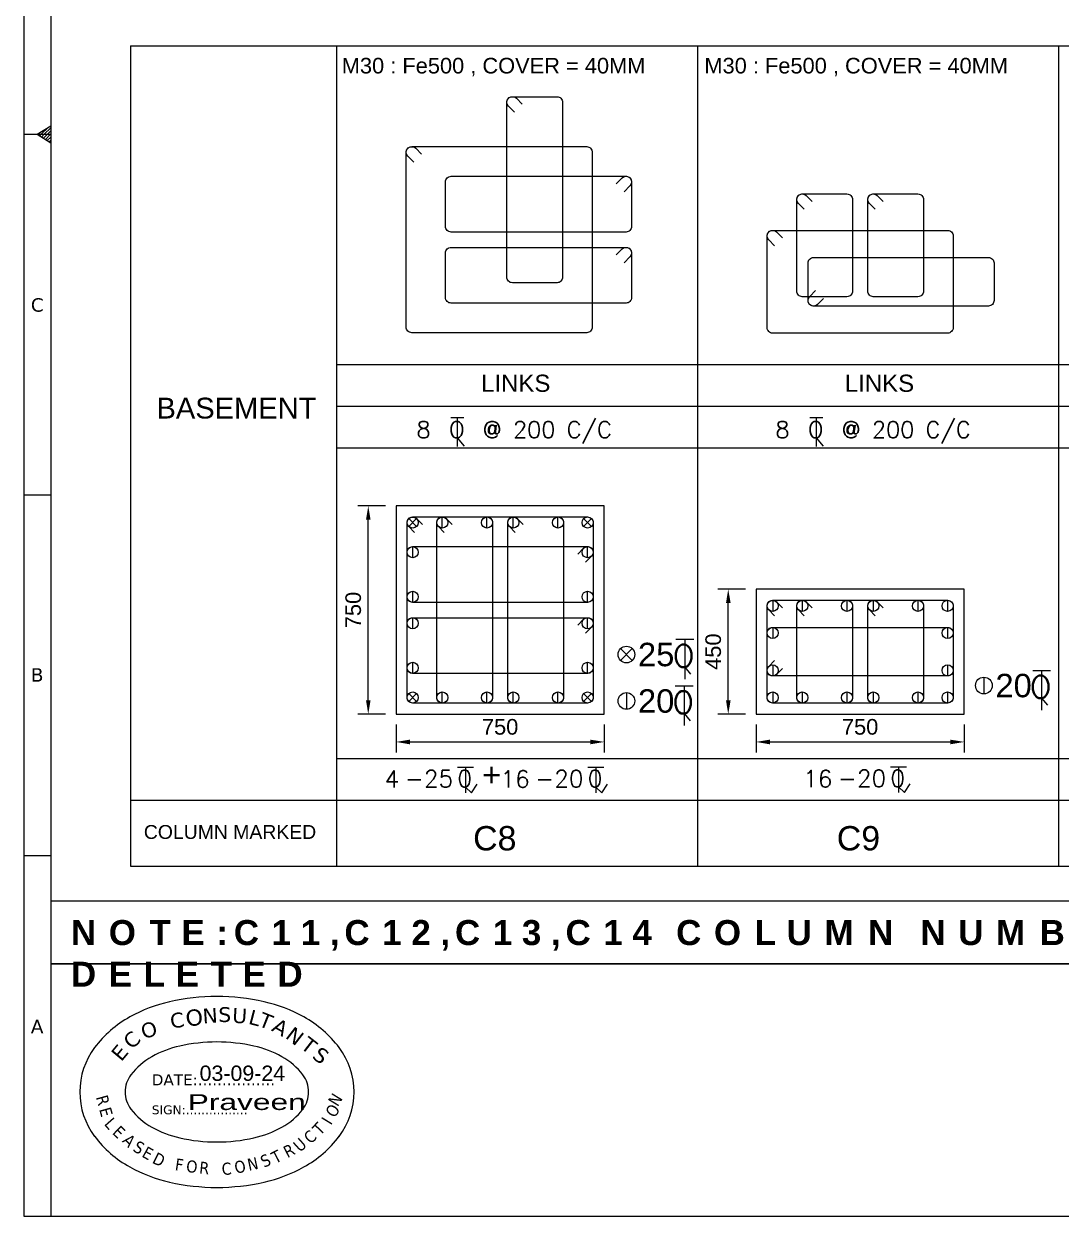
# Model space of a CAD drawing. Extents: x 1878645 to 3043969, y -1160829 to -603973.
# Drawn here: x 2237870 to 2252817, y -662794 to -645622 of the extents above; entities that cross this region are included whole.
import ezdxf
from ezdxf.enums import TextEntityAlignment as Align

# ---------------------------------------------------------------- set-up
doc = ezdxf.new("R2010")
doc.units = 0
doc.header["$LTSCALE"] = 100
doc.header["$PDMODE"] = 66
doc.layers.get('Defpoints').update_dxf_attribs({"lineweight": 0})
for name, color, linetype in [('A-ANNO-TEXT', 8, 'Continuous'), ('B-TXT', 7, 'Continuous'), ('CDIM', 3, 'Continuous'), ('Concrete Line', 2, 'Continuous'), ('Dim', 3, 'Continuous'), ('Link', 225, 'Continuous'), ('Reinforcement', 4, 'Continuous'), ('Schedule Border', 60, 'Continuous'), ('Schedule Header', 4, 'Continuous'), ('Schedule Line', 60, 'Continuous'), ('Text', 31, 'Continuous')]:
    doc.layers.add(name, color=color, linetype=linetype)
doc.styles.add('ARIAL', font='arial.ttf')
doc.styles.add('city', font='MISTRAL.TTF')
doc.styles.add('DIM-1', font='ARIALN.TTF')
doc.styles.add('ROMANS', font='simplex.shx', dxfattribs={"width": 0.75})
doc.styles.add('SC-COL1', font='SansSerif')
doc.styles.add('SC-COL2', font='SansSerif')
doc.styles.get("Standard").update_dxf_attribs({"font": 'verdana.ttf'})
doc.styles.add('TEXT', font='tahoma.ttf', dxfattribs={"height": 8})
doc.dimstyles.new('ColumnSch', dxfattribs={"dimtxt": 225, "dimasz": 200, "dimexe": 150, "dimexo": 150, "dimgap": 100, "dimtad": 1, "dimtoh": 1, "dimdec": 4, "dimlfac": 0.25, "dimzin": 0, "dimdsep": 46, "dimtxsty": 'SC-COL2', "dimcen": 0.09, "dimclrd": 8, "dimclre": 8, "dimclrt": 31, "dimadec": 0, "dimazin": 0, "dimtfac": 1, "dimtdec": 0, "dimtix": 1, "dimtofl": 0, "dimtmove": 0, "dimatfit": 3, "dimfxl": 1, "dimtolj": 1, "dimtzin": 0, "dimlwd": 0, "dimlwe": 0, "dimarcsym": 0})

# ---------------------------------------------------------------- blocks, each defined once
blk = doc.blocks.new('TOR')
at = {"color": 2}
for p, q in [((-1.08, 3.13), (0.9, 3.13)), ((-0.09, 3.13), (-0.09, -1.3)), ((-0.09, 0.04), (0.95, -1.24))]:
    blk.add_line(p, q, dxfattribs=at)
at = {"color": 2, "style": 'ROMANS'}
blk.add_text('O', height=2.5, dxfattribs=at).set_placement((-1.35, 0.04))
blk.add_attdef('TOR', text='', height=2.5, dxfattribs=at).set_placement((-4.14, 0.04), align=Align.RIGHT)
blk.add_attdef('DIST', (3.77, 0.04), '', height=2.5, dxfattribs=at)
blk = doc.blocks.new('T-V')
at = {"layer": 'B-TXT', "linetype": 'Continuous'}
for p, q in [((1348, 187), (1582, 187)), ((1465, 187), (1465, -191)), ((1465, -106), (1555, -191)), ((1555, -191), (1637, -63))]:
    blk.add_line(p, q, dxfattribs=at)
at = {"layer": 'B-TXT', "linetype": 'Continuous', "style": 'ROMANS'}
for s, p in [('-', (571, -107)), ('0', (1347, -107))]:
    blk.add_text(s, height=250, dxfattribs=at).set_placement(p)
blk.add_attdef('T', text='', height=250, dxfattribs=at).set_placement((490, -113), align=Align.RIGHT)
blk.add_attdef('V', (854, -108), '', height=250, dxfattribs=at)
blk = doc.blocks.new('*D37')
at = {"layer": 'Defpoints', "color": 0, "transparency": 16777216}
for p in [(2242833, -652564), (2243233, -652564), (2243233, -655564)]:
    blk.add_point(p, dxfattribs=at)
at = {"layer": 'Dim', "color": 8, "lineweight": 0, "transparency": 16777216}
for p, q in [((2243083, -652564), (2242683, -652564)), ((2242833, -655364), (2242833, -652764)), ((2243083, -655564), (2242683, -655564))]:
    blk.add_line(p, q, dxfattribs=at)
at = {"layer": 'Dim', "color": 8, "transparency": 16777216}
for points in [[(2242866, -652764), (2242800, -652764), (2242833, -652564)], [(2242800, -655364), (2242866, -655364), (2242833, -655564)]]:
    blk.add_solid(points, dxfattribs=at)
at = {"layer": 'Dim', "color": 31, "transparency": 16777216, "insert": (2242617, -654064), "char_height": 225, "attachment_point": 5, "rotation": 90, "style": 'SC-COL2'}
blk.add_mtext('\\A1;750', dxfattribs=at)
blk = doc.blocks.new('*D38')
at = {"layer": 'Defpoints', "color": 0, "transparency": 16777216}
for p in [(2243233, -655564), (2246233, -655564), (2246233, -655964)]:
    blk.add_point(p, dxfattribs=at)
at = {"layer": 'Dim', "color": 8, "lineweight": 0, "transparency": 16777216}
for p, q in [((2243233, -655714), (2243233, -656114)), ((2246233, -655714), (2246233, -656114)), ((2243433, -655964), (2246033, -655964))]:
    blk.add_line(p, q, dxfattribs=at)
at = {"layer": 'Dim', "color": 8, "transparency": 16777216}
for points in [[(2243433, -655931), (2243433, -655998), (2243233, -655964)], [(2246033, -655998), (2246033, -655931), (2246233, -655964)]]:
    blk.add_solid(points, dxfattribs=at)
at = {"layer": 'Dim', "color": 31, "transparency": 16777216, "insert": (2244733, -655748), "char_height": 225, "attachment_point": 5, "style": 'SC-COL2'}
blk.add_mtext('\\A1;750', dxfattribs=at)
blk = doc.blocks.new('*D47')
at = {"layer": 'Defpoints', "color": 0, "transparency": 16777216}
for p in [(2248020, -653764), (2248420, -653764), (2248420, -655564)]:
    blk.add_point(p, dxfattribs=at)
at = {"layer": 'Dim', "color": 8, "lineweight": 0, "transparency": 16777216}
for p, q in [((2248270, -653764), (2247870, -653764)), ((2248020, -655364), (2248020, -653964)), ((2248270, -655564), (2247870, -655564))]:
    blk.add_line(p, q, dxfattribs=at)
at = {"layer": 'Dim', "color": 8, "transparency": 16777216}
for points in [[(2248054, -653964), (2247987, -653964), (2248020, -653764)], [(2247987, -655364), (2248054, -655364), (2248020, -655564)]]:
    blk.add_solid(points, dxfattribs=at)
at = {"layer": 'Dim', "color": 31, "transparency": 16777216, "insert": (2247804, -654664), "char_height": 225, "attachment_point": 5, "rotation": 90, "style": 'SC-COL2'}
blk.add_mtext('\\A1;450', dxfattribs=at)
blk = doc.blocks.new('*D48')
at = {"layer": 'Defpoints', "color": 0, "transparency": 16777216}
for p in [(2248420, -655564), (2251420, -655564), (2251420, -655964)]:
    blk.add_point(p, dxfattribs=at)
at = {"layer": 'Dim', "color": 8, "lineweight": 0, "transparency": 16777216}
for p, q in [((2248420, -655714), (2248420, -656114)), ((2251420, -655714), (2251420, -656114)), ((2248620, -655964), (2251220, -655964))]:
    blk.add_line(p, q, dxfattribs=at)
at = {"layer": 'Dim', "color": 8, "transparency": 16777216}
for points in [[(2248620, -655931), (2248620, -655998), (2248420, -655964)], [(2251220, -655998), (2251220, -655931), (2251420, -655964)]]:
    blk.add_solid(points, dxfattribs=at)
at = {"layer": 'Dim', "color": 31, "transparency": 16777216, "insert": (2249920, -655748), "char_height": 225, "attachment_point": 5, "style": 'SC-COL2'}
blk.add_mtext('\\A1;750', dxfattribs=at)
blk = doc.blocks.new('*X15')
at = {"color": 0}
for p, q in [((-1156.06, 7663.54), (-1154.81, 7664.79)), ((-1156.63, 7663.54), (-1156.33, 7663.84)), ((-1156.35, 7663.25), (-1156.06, 7663.54)), ((-1156, 7663.03), (-1155.5, 7663.54)), ((-1155.65, 7662.82), (-1154.93, 7663.54)), ((-1155.5, 7663.54), (-1154.31, 7664.73)), ((-1155.31, 7662.6), (-1154.36, 7663.54)), ((-1154.96, 7662.38), (-1154.31, 7663.03)), ((-1154.93, 7663.54), (-1154.31, 7664.16)), ((-1154.61, 7662.16), (-1154.31, 7662.47))]:
    blk.add_line(p, q, dxfattribs=at)
blk = doc.blocks.new('ODGFNGH')
at = {"color": 1, "true_color": 0xfb1803}
for centre, radius, start, end in [((128.6, -20.2, -153.6), 199.2, 90, 102.8503), ((128.6, -20.2, -153.6), 199.2, 77.1497, 90), ((116.3, 34.1, -153.6), 143.6, 102.8503, 118.8426), ((141, 34.1, -153.6), 143.6, 61.1574, 77.1497), ((97.5, 68.2, -153.6), 104.6, 118.8426, 143.0522), ((159.8, 68.2, -153.6), 104.6, 36.9478, 61.1574), ((128.6, -20.2, 12.6), 156.6, 90, 102.8503), ((128.6, -20.2, 12.6), 156.6, 77.1497, 90), ((69.2, 89.5, -153.6), 69.2, 143.0522, 180), ((116.3, 34.1, 12.6), 101, 102.8503, 118.8426), ((141, 34.1, 12.6), 101, 61.1574, 77.1497), ((188.1, 89.5, -153.6), 69.2, 0, 36.9478), ((97.5, 68.2, 12.6), 62, 118.8426, 143.0522), ((159.8, 68.2, 12.6), 62, 36.9478, 61.1574), ((69.2, 89.5, 12.6), 26.6, 143.0522, 180), ((188.1, 89.5, 12.6), 26.6, 0, 36.9478), ((69.2, 89.5, -153.6), 69.2, 180, 216.9478), ((69.2, 89.5, 12.6), 26.6, 180, 216.9478), ((188.1, 89.5, 12.6), 26.6, 323.0522, 0), ((188.1, 89.5, -153.6), 69.2, 323.0522, 0), ((97.5, 110.8, 12.6), 62, 216.9478, 241.1574), ((159.8, 110.8, 12.6), 62, 298.8426, 323.0522), ((159.8, 110.8, 12.6), 62, 298.8426, 323.0522), ((116.3, 145, 12.6), 101, 241.1574, 257.1497), ((141, 145, 12.6), 101, 282.8503, 298.8426), ((97.5, 110.8, -153.6), 104.6, 216.9478, 241.1574), ((128.6, 199.2, 12.6), 156.6, 257.1497, 270), ((128.6, 199.2, 12.6), 156.6, 270, 282.8503), ((159.8, 110.8, -153.6), 104.6, 298.8426, 323.0522), ((159.8, 110.8, -153.6), 104.6, 298.8426, 323.0522), ((116.3, 145, -153.6), 143.6, 241.1574, 257.1497), ((141, 145, -153.6), 143.6, 282.8503, 298.8426), ((128.6, 199.2, -153.6), 199.2, 257.1497, 270), ((128.6, 199.2, -153.6), 199.2, 270, 282.8503)]:
    blk.add_arc(centre, radius, start, end, dxfattribs=at)
for s, height, rotation, p in [('N', 13.9, 3.7479, (115.6, 153.7, -153.6)), ('S', 13.9, 359.4657, (129.9, 155.2, -153.6)), ('U', 13.9, 356.5441, (142.7, 154.5, -153.6)), ('C', 13.9, 8.6258, (85.8, 148.9, -153.6)), ('O', 15.2, 8.4461, (100.4, 150.6, -153.6)), ('L', 13.9, 345.2856, (157.4, 153.6, -153.6)), ('T', 13.9, 338.4345, (166.7, 151.8, -153.6)), ('A', 13.9, 330.4344, (179.1, 147.4, -153.6)), ('C', 13.9, 42.5219, (48.6, 128.8, -153.6)), ('O', 13.9, 15.2232, (59.5, 139.1, -153.6)), ('N', 13.9, 322.1726, (192, 140.8, -153.6)), ('E', 13.9, 50.2729, (38.9, 117.3, -153.6)), ('T', 13.9, 322.1726, (206.2, 131.3, -153.6)), ('S', 13.9, 322.1726, (217.2, 122, -153.6))]:
    blk.add_text(s, height=height, rotation=rotation, dxfattribs=at).set_placement(p)
at = {"style": 'ARIAL'}
blk.add_text('03-09-24', height=14.36, dxfattribs=at).set_placement((112.4, 99.9))
at = {"color": 1, "true_color": 0xfb1803}
for s, height, p in [('DATE:................', 10.389, (67.5, 95.7, -153.6)), ('SIGN:................', 8.311, (67.6, 68.6, -153.6))]:
    blk.add_text(s, height=height, dxfattribs=at).set_placement(p)
at = {"color": 1, "true_color": 0xfb1803, "style": 'TEXT'}
for s, rotation, p in [('R', 285.4614, (15, 84.7, -153.6)), ('N', 58.5784, (241.9, 75.1, -153.6)), ('E', 285.4614, (18.1, 73.3, -153.6)), ('O', 58.5784, (239.3, 64.6, -153.6)), ('L', 311.2552, (22.3, 59.2, -153.6)), ('E', 316.0574, (29.8, 50.8, -153.6)), ('T', 46.8046, (225.6, 48.2, -153.6)), ('I', 58.5784, (235.6, 57.8, -153.6)), ('A', 316.0574, (39.2, 43.1, -153.6)), ('U', 42.0025, (206.6, 32.5, -153.6)), ('C', 42.0025, (216.4, 40.2, -153.6)), ('S', 330.784, (49.1, 34.6, -153.6)), ('E', 330.784, (57.4, 29.2, -153.6)), ('T', 27.2758, (183.5, 21.9, -153.6)), ('R', 27.2758, (194.8, 27.3, -153.6)), ('D', 333.3835, (67.2, 23.4, -153.6)), ('F', 351.6153, (88.8, 16.2, -153.6)), ('O', 356.0906, (99.6, 14.3, -153.6)), ('R', 354.4868, (111.7, 13.1, -153.6)), ('C', 4.6149, (133.6, 11.5, -153.6)), ('O', 12.0375, (146.4, 12.8, -153.6)), ('N', 12.0375, (158.6, 15.5, -153.6)), ('S', 24.6764, (172.8, 18.3, -153.6))]:
    blk.add_text(s, height=11.3, rotation=rotation, dxfattribs=at).set_placement(p)
at = {"color": 5, "true_color": 0x0602fc, "style": 'city', "width": 1.5}
blk.add_text('Praveen', height=14.82, dxfattribs=at).set_placement((101.3, 72.6, -58.9))

msp = doc.modelspace()

# ---------------------------------------------------------------- linework, layer by layer
for p, q in [((2237870.14693, -631632.19786), (2237870.14693, -662793.6829)), ((2238257.72759, -632019.77852), (2238257.72759, -662793.6829)), ((2238063.93726, -647212.94038), (2238257.72759, -647091.37414)), ((2237870.14693, -647212.94038), (2238257.72759, -647212.94038)), ((2238063.93726, -647212.94038), (2238257.72759, -647334.50661)), ((2237870.14693, -652406.52122), (2238257.72759, -652406.52122)), ((2237870.14693, -657600.10206), (2238257.72759, -657600.10206)), ((2281046.63242, -659160.02776), (2238257.72759, -659160.02776)), ((2237870.14693, -662793.6829), (2281046.63242, -662793.6829))]:
    msp.add_line(p, q)
at = {"color": 2}
for p, q in [((2247265.83564, -654486.14277), (2247521.73804, -654486.14277)), ((2247393.78684, -654486.14277), (2247393.78684, -655058.49833)), ((2247393.78684, -654885.88995), (2247478.10774, -654989.34987)), ((2252407.26626, -654933.10465), (2252663.16866, -654933.10465)), ((2252535.21746, -654933.10465), (2252535.21746, -655505.46021)), ((2247256.76741, -655155.45503), (2247512.66981, -655155.45503)), ((2247384.71861, -655155.45503), (2247384.71861, -655727.8106)), ((2252535.21746, -655332.85183), (2252619.53836, -655436.31176)), ((2247384.71861, -655555.20222), (2247469.03951, -655658.66214))]:
    msp.add_line(p, q, dxfattribs=at)
at = {"layer": 'A-ANNO-TEXT', "color": 2}
msp.add_lwpolyline([(2238257.72759, -659160.02776), (2256965.30215, -659160.02776), (2256965.30215, -658255.86997), (2238257.72759, -658255.86997)], close=True, dxfattribs=at)
at = {"layer": 'Concrete Line'}
for points in [[(2243232.91244, -655564.22655), (2246232.91244, -655564.22655), (2246232.91244, -652564.22655), (2243232.91244, -652564.22655)], [(2248420.16941, -655564.22655), (2251420.16941, -655564.22655), (2251420.16941, -653764.22655), (2248420.16941, -653764.22655)]]:
    msp.add_lwpolyline(points, close=True, dxfattribs=at)
at = {"layer": 'Link'}
for points in [[(2244938.24212, -646892.2684), (2244853.38946, -646807.41543, -0.6681779738), (2244909.95811, -646670.84699), (2245552.9492, -646670.84699, -0.4142135624), (2245632.9492, -646750.84699), (2245632.9492, -649270.84699, -0.4142135624), (2245552.9492, -649350.84699), (2244909.95811, -649350.84699, -0.4142135624), (2244829.95811, -649270.84699), (2244829.95811, -646750.84699, -0.6681793021), (2244966.52676, -646694.27855), (2245051.37941, -646779.13152)], [(2243488.17709, -647612.16276), (2243403.32443, -647527.30979, -0.6681779738), (2243459.89308, -647390.74135), (2245979.89308, -647390.74135, -0.4142135624), (2246059.89308, -647470.74135), (2246059.89308, -649990.74135, -0.4142135624), (2245979.89308, -650070.74135), (2243459.89308, -650070.74135, -0.4142135624), (2243379.89308, -649990.74135), (2243379.89308, -647470.74135, -0.6681793021), (2243516.46172, -647414.17292), (2243601.31438, -647499.02588)], [(2246405.19702, -647925.96925), (2246490.04999, -647841.11659, -0.6681779738), (2246626.61843, -647897.68524), (2246626.61843, -648540.67632, -0.4142135624), (2246546.61843, -648620.67632), (2244026.61843, -648620.67632, -0.4142135624), (2243946.61843, -648540.67632), (2243946.61843, -647897.68524, -0.4142135624), (2244026.61843, -647817.68524), (2246546.61843, -647817.68524, -0.6681793021), (2246603.18687, -647954.25388), (2246518.3339, -648039.10654)], [(2249115.3973, -648293.32188), (2249030.54464, -648208.46891, -0.6681779738), (2249087.11329, -648071.90047), (2249730.10437, -648071.90047, -0.4142135624), (2249810.10437, -648151.90047), (2249810.10437, -649471.90047, -0.4142135624), (2249730.10437, -649551.90047), (2249087.11329, -649551.90047, -0.4142135624), (2249007.11329, -649471.90047), (2249007.11329, -648151.90047, -0.6681793021), (2249143.68193, -648095.33203), (2249228.53459, -648180.185)], [(2250138.51845, -648293.32188), (2250053.66579, -648208.46891, -0.6681779738), (2250110.23444, -648071.90047), (2250753.22552, -648071.90047, -0.4142135624), (2250833.22552, -648151.90047), (2250833.22552, -649471.90047, -0.4142135624), (2250753.22552, -649551.90047), (2250110.23444, -649551.90047, -0.4142135624), (2250030.23444, -649471.90047), (2250030.23444, -648151.90047, -0.6681793021), (2250166.80308, -648095.33203), (2250251.65574, -648180.185)], [(2248688.45342, -648817.39494), (2248603.60076, -648732.54197, -0.6681779738), (2248660.16941, -648595.97353), (2251180.16941, -648595.97353, -0.4142135624), (2251260.16941, -648675.97353), (2251260.16941, -649995.97353, -0.4142135624), (2251180.16941, -650075.97353), (2248660.16941, -650075.97353, -0.4142135624), (2248580.16941, -649995.97353), (2248580.16941, -648675.97353, -0.6681793021), (2248716.73805, -648619.40509), (2248801.59071, -648704.25806)], [(2246405.19702, -648949.0904), (2246490.04999, -648864.23774, -0.6681779738), (2246626.61843, -648920.80639), (2246626.61843, -649563.79747, -0.4142135624), (2246546.61843, -649643.79747), (2244026.61843, -649643.79747, -0.4142135624), (2243946.61843, -649563.79747), (2243946.61843, -648920.80639, -0.4142135624), (2244026.61843, -648840.80639), (2246546.61843, -648840.80639, -0.6681793021), (2246603.18687, -648977.37503), (2246518.3339, -649062.22769)], [(2249391.173, -649577.68506), (2249306.32003, -649662.53772, -0.6681779738), (2249169.7516, -649605.96907), (2249169.7516, -649065.97798, -0.4142135624), (2249249.7516, -648985.97798), (2251769.7516, -648985.97798, -0.4142135624), (2251849.7516, -649065.97798), (2251849.7516, -649605.96907, -0.4142135624), (2251769.7516, -649685.96907), (2249249.7516, -649685.96907, -0.6681793021), (2249193.18316, -649549.40043), (2249278.03613, -649464.54777)], [(2243501.19646, -652945.64796), (2243416.3438, -652860.79499, -0.6681779738), (2243472.91244, -652724.22655), (2245992.91244, -652724.22655, -0.4142135624), (2246072.91244, -652804.22655), (2246072.91244, -655324.22655, -0.4142135624), (2245992.91244, -655404.22655), (2243472.91244, -655404.22655, -0.4142135624), (2243392.91244, -655324.22655), (2243392.91244, -652804.22655, -0.6681793021), (2243529.48109, -652747.65811), (2243614.33375, -652832.51108)], [(2243928.14034, -652945.64796), (2243843.28768, -652860.79499, -0.6681779738), (2243899.85633, -652724.22655), (2244542.84741, -652724.22655, -0.4142135624), (2244622.84741, -652804.22655), (2244622.84741, -655324.22655, -0.4142135624), (2244542.84741, -655404.22655), (2243899.85633, -655404.22655, -0.4142135624), (2243819.85633, -655324.22655), (2243819.85633, -652804.22655, -0.6681793021), (2243956.42497, -652747.65811), (2244041.27763, -652832.51108)], [(2244951.26149, -652945.64796), (2244866.40883, -652860.79499, -0.6681779738), (2244922.97748, -652724.22655), (2245565.96856, -652724.22655, -0.4142135624), (2245645.96856, -652804.22655), (2245645.96856, -655324.22655, -0.4142135624), (2245565.96856, -655404.22655), (2244922.97748, -655404.22655, -0.4142135624), (2244842.97748, -655324.22655), (2244842.97748, -652804.22655, -0.6681793021), (2244979.54612, -652747.65811), (2245064.39878, -652832.51108)], [(2245851.49104, -653259.45444), (2245936.34401, -653174.60178, -0.6681779738), (2246072.91244, -653231.17043), (2246072.91244, -653874.16152, -0.4142135624), (2245992.91244, -653954.16152), (2243472.91244, -653954.16152, -0.4142135624), (2243392.91244, -653874.16152), (2243392.91244, -653231.17043, -0.4142135624), (2243472.91244, -653151.17043), (2245992.91244, -653151.17043, -0.6681793021), (2246049.48088, -653287.73908), (2245964.62791, -653372.59174)], [(2248688.45342, -654145.64796), (2248603.60076, -654060.79499, -0.6681779738), (2248660.16941, -653924.22655), (2251180.16941, -653924.22655, -0.4142135624), (2251260.16941, -654004.22655), (2251260.16941, -655324.22655, -0.4142135624), (2251180.16941, -655404.22655), (2248660.16941, -655404.22655, -0.4142135624), (2248580.16941, -655324.22655), (2248580.16941, -654004.22655, -0.6681793021), (2248716.73805, -653947.65811), (2248801.59071, -654032.51108)], [(2249115.3973, -654145.64796), (2249030.54464, -654060.79499, -0.6681779738), (2249087.11329, -653924.22655), (2249730.10437, -653924.22655, -0.4142135624), (2249810.10437, -654004.22655), (2249810.10437, -655324.22655, -0.4142135624), (2249730.10437, -655404.22655), (2249087.11329, -655404.22655, -0.4142135624), (2249007.11329, -655324.22655), (2249007.11329, -654004.22655, -0.6681793021), (2249143.68193, -653947.65811), (2249228.53459, -654032.51108)], [(2250138.51845, -654145.64796), (2250053.66579, -654060.79499, -0.6681779738), (2250110.23444, -653924.22655), (2250753.22552, -653924.22655, -0.4142135624), (2250833.22552, -654004.22655), (2250833.22552, -655324.22655, -0.4142135624), (2250753.22552, -655404.22655), (2250110.23444, -655404.22655, -0.4142135624), (2250030.23444, -655324.22655), (2250030.23444, -654004.22655, -0.6681793021), (2250166.80308, -653947.65811), (2250251.65574, -654032.51108)], [(2245851.49104, -654282.57559), (2245936.34401, -654197.72293, -0.6681779738), (2246072.91244, -654254.29158), (2246072.91244, -654897.28267, -0.4142135624), (2245992.91244, -654977.28267), (2243472.91244, -654977.28267, -0.4142135624), (2243392.91244, -654897.28267), (2243392.91244, -654254.29158, -0.4142135624), (2243472.91244, -654174.29158), (2245992.91244, -654174.29158, -0.6681793021), (2246049.48088, -654310.86023), (2245964.62791, -654395.71289)], [(2248801.59081, -654905.93808), (2248716.73784, -654990.79074, -0.6681779738), (2248580.16941, -654934.22209), (2248580.16941, -654394.23101, -0.4142135624), (2248660.16941, -654314.23101), (2251180.16941, -654314.23101, -0.4142135624), (2251260.16941, -654394.23101), (2251260.16941, -654934.22209, -0.4142135624), (2251180.16941, -655014.22209), (2248660.16941, -655014.22209, -0.6681793021), (2248603.60097, -654877.65345), (2248688.45394, -654792.80079)]]:
    msp.add_lwpolyline(points, format="xyb", dxfattribs=at)
at = {"layer": 'Reinforcement', "color": 4}
for p, q in [((2243899.85633, -652884.22655), (2243899.85633, -652724.22655)), ((2244542.84741, -652884.22655), (2244542.84741, -652724.22655)), ((2244922.97748, -652884.22655), (2244922.97748, -652724.22655)), ((2245565.96856, -652884.22655), (2245565.96856, -652724.22655)), ((2243472.91256, -653311.17043), (2243472.91256, -653151.17043)), ((2245992.91244, -653311.17043), (2245992.91244, -653151.17043)), ((2243472.91256, -653954.16152), (2243472.91256, -653794.16152)), ((2245992.91244, -653954.16152), (2245992.91244, -653794.16152)), ((2248660.16941, -653924.22655), (2248660.16941, -654084.22655)), ((2249087.11329, -653924.22655), (2249087.11329, -654084.22655)), ((2249730.10437, -653924.22655), (2249730.10437, -654084.22655)), ((2250110.23444, -653924.22655), (2250110.23444, -654084.22655)), ((2250753.22552, -653924.22667), (2250753.22552, -654084.22667)), ((2251180.16941, -653924.22655), (2251180.16941, -654084.22655)), ((2243472.91256, -654334.29158), (2243472.91256, -654174.29158)), ((2245992.91244, -654334.29158), (2245992.91244, -654174.29158)), ((2248660.16941, -654314.23101), (2248660.16941, -654474.23101)), ((2251180.16941, -654314.23101), (2251180.16941, -654474.23101)), ((2243472.91256, -654977.28267), (2243472.91256, -654817.28267)), ((2245992.91244, -654977.28267), (2245992.91244, -654817.28267)), ((2248660.16941, -654854.22198), (2248660.16941, -655014.22198)), ((2251180.16941, -654854.22198), (2251180.16941, -655014.22198)), ((2251703.12314, -655031.90812), (2251703.12314, -655271.90812)), ((2243899.85633, -655404.22643), (2243899.85633, -655244.22643)), ((2244542.84741, -655404.22643), (2244542.84741, -655244.22643)), ((2244922.97748, -655404.22655), (2244922.97748, -655244.22655)), ((2245565.96856, -655404.22643), (2245565.96856, -655244.22643)), ((2246552.62428, -655254.2585), (2246552.62428, -655494.2585)), ((2248660.16941, -655244.22643), (2248660.16941, -655404.22643)), ((2249087.11329, -655244.22643), (2249087.11329, -655404.22643)), ((2249730.10437, -655244.22643), (2249730.10437, -655404.22643)), ((2250110.23444, -655244.22643), (2250110.23444, -655404.22643)), ((2250753.22552, -655244.22655), (2250753.22552, -655404.22655)), ((2251180.16941, -655244.22643), (2251180.16941, -655404.22643))]:
    msp.add_line(p, q, dxfattribs=at)
for points in [[(2243416.27867, -652747.72332), (2243529.41568, -652860.86033)], [(2243529.41578, -652747.59288), (2243416.27877, -652860.72989)], [(2245936.27867, -652747.72332), (2246049.41568, -652860.86033)], [(2246049.41578, -652747.59288), (2245936.27877, -652860.72989)], [(2246467.77147, -654620.09342), (2246637.47709, -654789.79905)], [(2246637.47709, -654620.09342), (2246467.77147, -654789.79905)], [(2243416.27867, -655267.7232), (2243529.41568, -655380.86021)], [(2243529.41578, -655267.59277), (2243416.27877, -655380.72978)], [(2245936.4091, -655267.72321), (2246049.54611, -655380.86022)], [(2246049.54622, -655267.59277), (2245936.40921, -655380.72978)]]:
    msp.add_lwpolyline(points, dxfattribs=at)
for centre, radius in [((2243472.91244, -652804.22655), 80), ((2243899.85633, -652804.22655), 80), ((2244542.84741, -652804.22655), 80), ((2244922.97748, -652804.22655), 80), ((2245565.96856, -652804.22655), 80), ((2245992.91244, -652804.22655), 80), ((2243472.91256, -653231.17043), 80), ((2245992.91244, -653231.17043), 80), ((2243472.91256, -653874.16152), 80), ((2245992.91244, -653874.16152), 80), ((2248660.16941, -654004.22655), 80), ((2249087.11329, -654004.22655), 80), ((2249730.10437, -654004.22655), 80), ((2250110.23444, -654004.22655), 80), ((2250753.22552, -654004.22655), 80), ((2251180.16941, -654004.22655), 80), ((2243472.91256, -654254.29158), 80), ((2245992.91244, -654254.29158), 80), ((2248660.16941, -654394.23101), 80), ((2251180.16941, -654394.23101), 80), ((2246552.62428, -654704.94623), 120), ((2243472.91256, -654897.28267), 80), ((2245992.91244, -654897.28267), 80), ((2248660.16941, -654934.22198), 80), ((2251180.29984, -654934.22199), 80), ((2251703.12314, -655151.90812), 120), ((2243472.91244, -655324.22643), 80), ((2243899.85633, -655324.22643), 80), ((2244542.84741, -655324.22643), 80), ((2244922.97748, -655324.22643), 80), ((2245565.96856, -655324.22643), 80), ((2245993.04288, -655324.22644), 80), ((2246552.62428, -655374.2585), 120), ((2248660.16941, -655324.22643), 80), ((2249087.11329, -655324.22643), 80), ((2249730.10437, -655324.22643), 80), ((2250110.23444, -655324.22643), 80), ((2250753.22552, -655324.22643), 80), ((2251180.29984, -655324.22644), 80)]:
    msp.add_circle(centre, radius, dxfattribs=at)
at = {"layer": 'Schedule Border', "color": 1}
for p, q in [((2239405.98085, -645936.6887), (2242376.03368, -645936.6887)), ((2239405.98085, -645936.6887), (2239405.98085, -657753.13987)), ((2242376.03368, -645936.6887), (2242376.03368, -657753.13987)), ((2242376.03368, -645936.6887), (2278777.96797, -645936.6887)), ((2239405.98085, -657753.13987), (2242376.03368, -657753.13987)), ((2239405.98085, -657753.13987), (2242376.03368, -657753.13987)), ((2242376.03368, -657753.13987), (2263177.13899, -657753.13987)), ((2242376.03368, -657753.13987), (2278777.96797, -657753.13987))]:
    msp.add_line(p, q, dxfattribs=at)
at = {"layer": 'Schedule Border'}
for p, q in [((2239405.98085, -656800.40239), (2242376.03368, -656800.40239)), ((2242376.03368, -656800.40239), (2278777.96797, -656800.40239))]:
    msp.add_line(p, q, dxfattribs=at)
at = {"layer": 'Schedule Line'}
for p, q in [((2247576.31001, -645936.6887), (2247576.31001, -657753.13987)), ((2247576.31001, -645936.6887), (2247576.31001, -657753.13987)), ((2252776.58634, -645936.6887), (2252776.58634, -657753.13987)), ((2252776.58634, -645936.6887), (2252776.58634, -657753.13987)), ((2242376.03368, -650527.81492), (2278777.96797, -650527.81492)), ((2242376.03368, -651127.81492), (2278777.96797, -651127.81492)), ((2242376.03368, -651727.81492), (2278777.96797, -651727.81492)), ((2242376.03368, -656200.40239), (2278777.96797, -656200.40239))]:
    msp.add_line(p, q, dxfattribs=at)

# ---------------------------------------------------------------- block references
at = {"xscale": 77.51613193684537, "yscale": 77.51613193684537, "zscale": 77.51613193684537}
msp.add_blockref('*X15', (2327735.0876, -1241260.89331), dxfattribs=at)
at = {"layer": 'CDIM'}
ref = msp.add_blockref('TOR', (2244124.45529, -651588.1071), dxfattribs=dict(at, xscale=94.87368000000001, yscale=94.87368000000001, zscale=94.87368000000001, rotation=359.9999999999999))
ref.add_attrib('TOR', '8', dxfattribs={"layer": '0', "color": 7, "height": 237.1842, "style": 'ROMANS'}).set_placement((2243731.2301, -651584.66942), align=Align.RIGHT)
ref.add_attrib('DIST', '@ 200 C/C ', (2244482.18883, -651584.66942), dxfattribs={"layer": '0', "color": 7, "height": 237.1842, "style": 'ROMANS'})
ref = msp.add_blockref('TOR', (2249295.78267, -651588.1071), dxfattribs=dict(at, xscale=94.87368000000001, yscale=94.87368000000001, zscale=94.87368000000001, rotation=359.9999999999999))
ref.add_attrib('TOR', '8', dxfattribs={"layer": '0', "color": 7, "height": 237.1842, "style": 'ROMANS'}).set_placement((2248902.55748, -651584.66942), align=Align.RIGHT)
ref.add_attrib('DIST', '@ 200 C/C ', (2249653.51621, -651584.66942), dxfattribs={"layer": '0', "color": 7, "height": 237.1842, "style": 'ROMANS'})
at = {"layer": 'Dim', "ltscale": 0.5, "xscale": 15.35761894520497, "yscale": 15.35761894520497, "zscale": 15.35761894520497}
msp.add_blockref('ODGFNGH', (2238676.04526, -662379.82167), dxfattribs=at)
at = {"layer": 'Text', "xscale": 0.9766648501351476, "yscale": 0.9766648501351476, "zscale": 0.9766648501351476, "rotation": 359.9999999999999}
for p, values in [((2242802.19622, -656509.78023), {'T': '4', 'V': '25'}), ((2244680.16645, -656509.78023), {'T': '16', 'V': '20'}), ((2249041.14141, -656505.78023), {'T': '16', 'V': '20'})]:
    msp.add_blockref('T-V', p, dxfattribs=at).add_auto_attribs(values)

# ---------------------------------------------------------------- texts
for s, p in [('C', (2237970.90328, -649767.12723)), ('B', (2237970.90328, -655095.59746)), ('A', (2237970.90328, -660159.11615))]:
    msp.add_text(s, height=193.79033).set_placement(p)
at = {"color": 2, "style": 'ROMANS'}
for p in [(2247225.22757, -654885.88995), (2252368.99537, -655332.85183), (2247218.49651, -655555.20222)]:
    msp.add_text('O', height=323.433, dxfattribs=at).set_placement(p)
at = {"layer": 'A-ANNO-TEXT', "color": 2, "insert": (2238549.33183, -658529.23334), "char_height": 360, "width": 18323.838892, "attachment_point": 1, "style": 'DIM-1'}
msp.add_mtext('{\\fArial|b1|i0|c0|p34;\\T1.5;NOTE:C11,C12,C13,C14 COLUMN NUMBERS DELETED}', dxfattribs=at)
at = {"layer": 'Schedule Header', "style": 'SC-COL2'}
msp.add_text('COLUMN MARKED', height=200, dxfattribs=at).set_placement((2240840.90477, -657260.74194), align=Align.MIDDLE_CENTER)
at = {"layer": 'Schedule Header', "attachment_point": 2, "style": 'SC-COL2'}
for s, insert, char_height, width in [('\\pxqc,t9;BASEMENT', (2240933.68949, -651006.05812), 300, 3160.0656761), ('{\\C4;C8}', (2244655.95606, -657175.80238), 350, 7593.8332333), ('{\\C4;C9}', (2249896.06191, -657175.80238), 350, 7593.8332333)]:
    msp.add_mtext(s, dxfattribs=dict(at, insert=insert, char_height=char_height, width=width))
at = {"layer": 'Text', "style": 'SC-COL1'}
for p in [(2242451.03368, -646336.6887), (2247675.78193, -646336.6887)]:
    msp.add_text('M30 : Fe500 , COVER = 40MM', height=225, dxfattribs=at).set_placement(p)
for p in [(2244957.67051, -650797.81492), (2250198.88434, -650797.81492)]:
    msp.add_text('LINKS', height=247.5, dxfattribs=at).set_placement(p, align=Align.MIDDLE_CENTER)
for s, p in [('25', (2246718.9994, -654704.94623)), ('20', (2251869.49826, -655151.90812)), ('20', (2246718.9994, -655374.2585)), ('+', (2244472.54047, -656436.65019))]:
    msp.add_text(s, height=337.5, dxfattribs=at).set_placement(p, align=Align.MIDDLE_LEFT)

# ---------------------------------------------------------------- dimensions: what is measured, and where the dimension line sits
at = {"layer": 'Dim'}
for p1, p2, distance, text, picture, middle in [((2243232.91244, -655564.22655), (2243232.91244, -652564.22655), 400, '750', '*D37', (2242617.01738, -654064.22655)), ((2248420.16941, -655564.22655), (2248420.16941, -653764.22655), 400, '450', '*D47', (2247804.27434, -654664.22655)), ((2243232.91244, -655564.22655), (2246232.91244, -655564.22655), -400, '750', '*D38', (2244732.91244, -655748.33149)), ((2248420.16941, -655564.22655), (2251420.16941, -655564.22655), -400, '750', '*D48', (2249920.16941, -655748.33149))]:
    dim = msp.add_aligned_dim(p1=p1, p2=p2, distance=distance, text=text, dimstyle='ColumnSch', override={"dimtxsty": 'SC-COL2', "dimtofl": 1}, dxfattribs=at)
    dim.commit()
    dim.dimension.update_dxf_attribs({"geometry": picture, "text_midpoint": middle})

doc.saveas('drawing.dxf')
